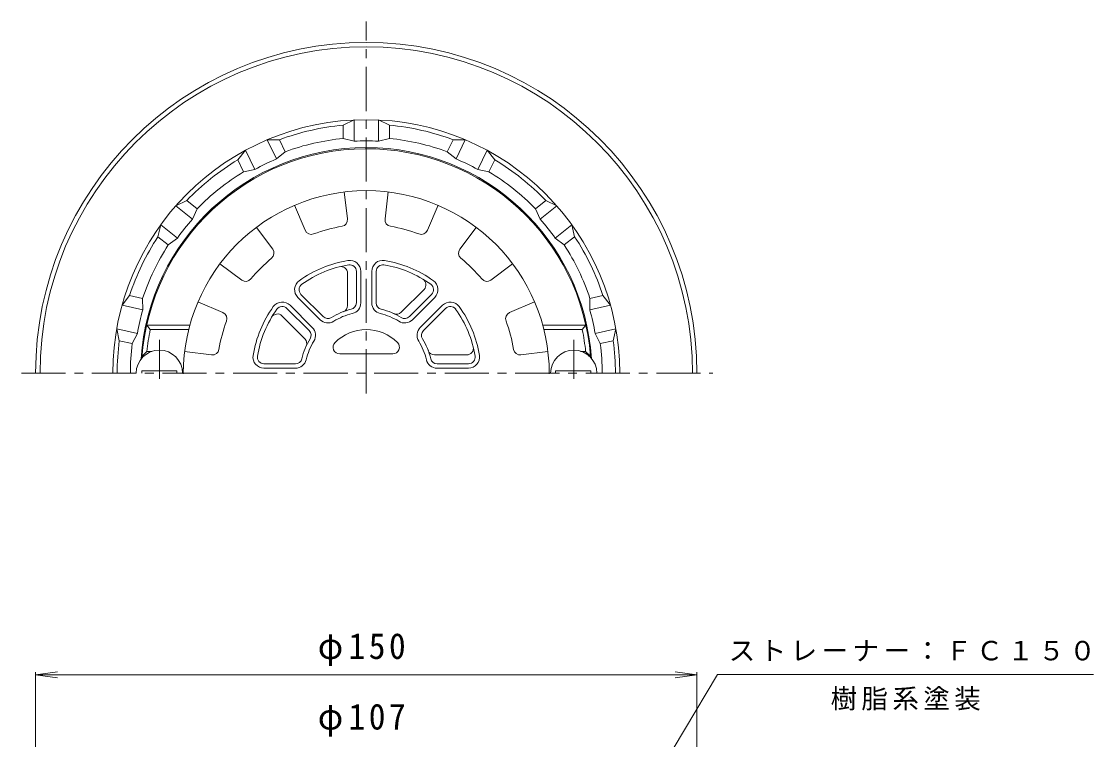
# Model space of a CAD drawing. Units: millimetres, scale not verified. Extents: x -181 to 148, y -231 to 244.
# Drawn here: x -108.3 to 134.8, y 80.9 to 243.7 of the extents above; entities that cross this region are included whole.
import ezdxf

# ---------------------------------------------------------------- set-up
doc = ezdxf.new("R2010")
doc.units = ezdxf.units.MM
doc.header["$LTSCALE"] = 2
doc.linetypes.add('CHAIN1', pattern=[8, 5, -1, 1, -1])
for name, color, linetype, lineweight in [('0-0_通り芯', 3, 'Continuous', 9), ('0-2_仕上', 6, 'Continuous', 9), ('0-4_その他', 7, 'Continuous', 9), ('0-5_寸法', 7, 'Continuous', 9)]:
    doc.layers.add(name, color=color, linetype=linetype, lineweight=lineweight)
doc.styles.add('ＭＳ ゴシック', font='')
doc.styles.get('ＭＳ ゴシック').set_extended_font_data('MS Gothic')

msp = doc.modelspace()

# ---------------------------------------------------------------- linework, layer by layer
at = {"layer": '0-0_通り芯', "linetype": 'CHAIN1'}
for p, q in [((-30.126, 159.361), (-30.126, 243.672)), ((-108.336, 163.907), (48.466, 163.907))]:
    msp.add_line(p, q, dxfattribs=at)
at = {"layer": '0-0_通り芯'}
for p, q in [((-35.376, 220.162), (-32.876, 221.341)), ((-32.876, 216.524), (-32.876, 221.341)), ((-24.876, 220.162), (-27.376, 221.341)), ((-27.376, 216.524), (-27.376, 221.341)), ((-35.376, 217.148), (-35.376, 220.162)), ((-24.876, 217.148), (-24.876, 220.162)), ((-49.804, 216.869), (-52.568, 216.846)), ((-50.478, 212.507), (-52.568, 216.846)), ((-48.497, 214.154), (-49.804, 216.869)), ((-35.376, 217.148), (-32.876, 216.524)), ((-24.876, 217.148), (-27.376, 216.524)), ((-11.755, 214.154), (-10.448, 216.869)), ((-10.448, 216.869), (-7.684, 216.846)), ((-9.774, 212.507), (-7.684, 216.846)), ((-59.265, 212.313), (-57.523, 214.46)), ((-55.434, 210.12), (-57.523, 214.46)), ((-48.497, 214.154), (-50.478, 212.507)), ((-11.755, 214.154), (-9.774, 212.507)), ((-4.818, 210.12), (-2.729, 214.46)), ((-0.988, 212.313), (-2.729, 214.46)), ((-57.957, 209.598), (-59.265, 212.313)), ((-2.295, 209.598), (-0.988, 212.313)), ((-57.957, 209.598), (-55.434, 210.12)), ((-2.295, 209.598), (-4.818, 210.12)), ((-70.835, 203.086), (-73.315, 201.866)), ((-69.55, 198.863), (-73.315, 201.866)), ((-68.479, 201.207), (-70.835, 203.086)), ((8.227, 201.207), (10.583, 203.086)), ((9.298, 198.863), (13.063, 201.866)), ((10.583, 203.086), (13.063, 201.866)), ((-68.479, 201.207), (-69.55, 198.863)), ((8.227, 201.207), (9.298, 198.863)), ((-77.382, 194.877), (-76.744, 197.566)), ((-72.979, 194.563), (-76.744, 197.566)), ((12.727, 194.563), (16.492, 197.566)), ((17.13, 194.877), (16.492, 197.566)), ((-75.025, 192.998), (-77.382, 194.877)), ((-75.025, 192.998), (-72.979, 194.563)), ((14.773, 192.998), (12.727, 194.563)), ((14.773, 192.998), (17.13, 194.877)), ((-83.803, 181.543), (-85.508, 179.368)), ((-80.865, 180.872), (-83.803, 181.543)), ((-80.865, 180.872), (-80.813, 178.296)), ((20.613, 180.872), (20.561, 178.296)), ((20.613, 180.872), (23.551, 181.543)), ((23.551, 181.543), (25.256, 179.368)), ((-80.813, 178.296), (-85.508, 179.368)), ((20.561, 178.296), (25.256, 179.368)), ((21.785, 172.934), (26.48, 174.006)), ((22.949, 170.636), (21.785, 172.934)), ((25.887, 171.306), (26.48, 174.006)), ((22.949, 170.636), (25.887, 171.306))]:
    msp.add_line(p, q, dxfattribs=at)
for points in [[(-83.201, 170.636), (-86.139, 171.306), (-86.732, 174.006)], [(-83.201, 170.636), (-82.037, 172.934), (-86.732, 174.006)]]:
    msp.add_lwpolyline(points, dxfattribs=at)
for radius, start, end in [(75, 0, 180), (74, 0, 180), (57.5, 0, 180), (56.5, 95.33163, 110.38268), (56.5, 69.61734, 84.66838), (53.5, 95.63155, 110.08276), (52.69, 87.00826, 92.99176), (53.5, 69.91725, 84.36847), (51.174, 3.72131, 176.27876), (56.5, 121.04591, 136.09695), (52.69, 112.72255, 118.70604), (52.69, 61.29398, 67.27747), (56.5, 43.90306, 58.9541), (53.5, 121.34583, 135.79704), (53.5, 44.20297, 58.65419), (52.69, 138.43683, 144.42032), (52.69, 35.5797, 41.56319), (56.5, 146.76019, 161.81123), (56.5, 18.18878, 33.23982), (53.5, 147.0601, 161.51132), (53.5, 18.48869, 32.93991), (52.69, 164.15111, 170.13461), (52.69, 9.8654, 15.84891), (56.5, 172.47449, 180), (53.5, 172.7744, 180), (53.5, 0, 7.22562), (56.5, 0, 7.52553)]:
    msp.add_arc((-30.126, 163.907), radius, start, end, dxfattribs=at)
at = {"layer": '0-2_仕上'}
for p, q in [((-35.126, 205.017), (-34.383, 198.893)), ((-25.126, 205.017), (-25.869, 198.893)), ((-46.395, 201.997), (-43.977, 196.323)), ((-13.857, 201.997), (-16.275, 196.323)), ((-55.055, 196.997), (-51.35, 192.066)), ((-5.197, 196.997), (-8.902, 192.066)), ((-63.304, 188.748), (-58.373, 185.043)), ((3.052, 188.748), (-1.879, 185.043)), ((-34.376, 179.285), (-34.376, 186.605)), ((-32.376, 179.887), (-32.376, 187.018)), ((-31.376, 179.887), (-31.376, 187.018)), ((-28.876, 187.018), (-28.876, 179.887)), ((-27.876, 187.018), (-27.876, 179.887)), ((-22.195, 177.76), (-17.019, 182.936)), ((-68.304, 180.088), (-62.63, 177.67)), ((-45.646, 181.107), (-40.604, 176.065)), ((-44.939, 181.814), (-39.897, 176.772)), ((-20.355, 176.772), (-15.313, 181.814)), ((-19.648, 176.065), (-14.606, 181.107)), ((8.052, 180.088), (2.378, 177.67)), ((-43.079, 173.59), (-48.121, 178.632)), ((-42.372, 174.297), (-47.414, 179.339)), ((-12.838, 179.339), (-17.88, 174.297)), ((-12.131, 178.632), (-17.173, 173.59)), ((-44.067, 171.75), (-49.243, 176.926)), ((-79.116, 173.819), (-79.926, 174.819)), ((-70.142, 174.819), (-79.926, 174.819)), ((-70.403, 173.819), (-79.116, 173.819)), ((9.889, 174.819), (19.674, 174.819)), ((10.151, 173.819), (18.864, 173.819)), ((18.864, 173.819), (19.674, 174.819)), ((-79.875, 168.819), (-80.969, 167.819)), ((-80.526, 167.819), (-80.969, 167.819)), ((-78.727, 168.819), (-79.875, 168.819)), ((-71.324, 168.819), (-65.2, 168.076)), ((-36.147, 168.319), (-24.105, 168.319)), ((-14.66, 168.069), (-7.34, 168.069)), ((11.072, 168.819), (4.948, 168.076)), ((18.475, 168.819), (19.623, 168.819)), ((19.623, 168.819), (20.717, 167.819)), ((20.274, 167.819), (20.717, 167.819)), ((-53.325, 166.069), (-46.194, 166.069)), ((-14.058, 166.069), (-6.927, 166.069)), ((-81.06, 163.907), (-81.06, 164.507)), ((-73.06, 164.507), (-81.06, 164.507)), ((-73.06, 163.907), (-73.06, 164.507)), ((-53.325, 165.069), (-46.194, 165.069)), ((-14.058, 165.069), (-6.927, 165.069)), ((12.808, 164.507), (20.808, 164.507)), ((12.808, 163.907), (12.808, 164.507)), ((20.808, 163.907), (20.808, 164.507))]:
    msp.add_line(p, q, dxfattribs=at)
at = {"layer": '0-2_仕上', "linetype": 'CHAIN1'}
for p, q in [((-77.06, 162.632), (-77.06, 171.514)), ((16.94, 162.632), (16.94, 171.514))]:
    msp.add_line(p, q, dxfattribs=at)
at = {"layer": '0-2_仕上'}
for centre, radius, start, end in [((-30.126, 163.819), 51, 4.49843, 176.01982), ((-30.126, 163.819), 41.5, 0, 180), ((-30.126, 163.819), 33.864, 99.351, 110.64906), ((-35.872, 198.713), 1.5, 279.35037, 6.92006), ((-24.38, 198.713), 1.5, 173.0799, 260.64877), ((-30.126, 163.819), 33.864, 69.351, 80.64906), ((-42.597, 196.911), 1.5, 203.0799, 290.64877), ((-17.655, 196.911), 1.5, 249.35037, 336.92006), ((-30.126, 163.819), 33.864, 129.351, 140.64906), ((-52.549, 191.165), 1.5, 309.35037, 36.92006), ((-7.703, 191.165), 1.5, 143.0799, 230.64877), ((-30.126, 163.819), 33.864, 39.351, 50.64906), ((-30.126, 163.819), 26, 99.18217, 125.81783), ((-30.126, 163.819), 25, 99.1821, 125.81778), ((-35.876, 186.605), 1.5, 0.00067, 104.16316), ((-33.876, 187.018), 2.5, 359.9996, 99.18176), ((-33.876, 187.018), 1.5, 359.99933, 99.18193), ((-26.376, 187.018), 2.5, 80.81812, 180), ((-26.376, 187.018), 1.5, 80.81737, 180), ((-30.126, 163.819), 25, 54.1821, 80.81778), ((-30.126, 163.819), 26, 54.18217, 80.81783), ((-57.472, 186.242), 1.5, 233.0799, 320.64877), ((-43.878, 182.875), 2.5, 125.81812, 225), ((-18.08, 183.997), 1.5, 315.00067, 59.16316), ((-16.374, 182.875), 2.5, 314.9996, 54.18176), ((-2.78, 186.242), 1.5, 219.35037, 306.92006), ((-43.878, 182.875), 1.5, 125.81737, 225), ((-16.374, 182.875), 1.5, 314.99933, 54.18193), ((-49.182, 177.571), 2.5, 44.9996, 144.18176), ((-11.07, 177.571), 2.5, 35.81812, 135), ((-63.218, 176.29), 1.5, 339.35037, 66.92006), ((-30.126, 163.819), 26, 144.18217, 170.81783), ((-30.126, 163.819), 25, 144.1821, 170.81778), ((-49.182, 177.571), 1.5, 44.99933, 144.18193), ((-30.126, 163.819), 15, 103.13644, 121.86348), ((-35.876, 179.285), 1.5, 290.39491, 0), ((-33.876, 179.887), 1.5, 283.13628, 359.99933), ((-33.876, 179.887), 2.5, 283.13631, 359.9996), ((-26.376, 179.887), 2.5, 180, 256.86371), ((-26.376, 179.887), 1.5, 180, 256.86307), ((-30.126, 163.819), 15, 58.13644, 76.86348), ((-23.256, 178.821), 1.5, 245.39491, 315), ((-11.07, 177.571), 1.5, 35.81737, 135), ((-30.126, 163.819), 25, 9.1821, 35.81778), ((-30.126, 163.819), 26, 9.18217, 35.81783), ((2.966, 176.29), 1.5, 113.0799, 200.64877), ((-30.126, 163.819), 33.864, 159.351, 170.64906), ((-50.304, 175.865), 1.5, 45.00067, 149.16316), ((-38.836, 177.833), 2.5, 225, 301.86371), ((-38.836, 177.833), 1.5, 225, 301.86307), ((-30.126, 163.819), 14, 103.13663, 121.8634), ((-30.126, 163.819), 14, 58.13663, 76.8634), ((-21.416, 177.833), 2.5, 238.13631, 314.9996), ((-21.416, 177.833), 1.5, 238.13628, 314.99933), ((-30.126, 163.819), 33.864, 9.351, 20.64906), ((-30.126, 163.819), 50, 168.46306, 174.2608), ((-44.14, 172.529), 1.5, 328.13628, 44.99933), ((-44.14, 172.529), 2.5, 328.13631, 44.9996), ((-30.126, 163.819), 10, 44.90076, 135.09924), ((-16.112, 172.529), 2.5, 135, 211.86371), ((-16.112, 172.529), 1.5, 135, 211.86307), ((-30.126, 163.819), 50, 5.7392, 11.53694), ((-30.126, 163.819), 15, 148.13644, 166.86348), ((-45.128, 170.689), 1.5, 335.39491, 45), ((-30.126, 163.819), 14, 148.13663, 166.8634), ((-36.147, 169.819), 1.5, 135.09891, 270), ((-24.105, 169.819), 1.5, 270, 44.90109), ((-30.126, 163.819), 14, 13.13663, 31.8634), ((-30.126, 163.819), 15, 13.13644, 31.86348), ((-77.06, 163.907), 5.25, 0, 180), ((-65.02, 169.565), 1.5, 263.0799, 350.64877), ((-53.325, 167.569), 2.5, 170.81812, 270), ((-53.325, 167.569), 1.5, 170.81737, 270), ((-14.66, 169.569), 1.5, 200.39491, 270), ((-7.34, 169.569), 1.5, 270.00067, 14.16316), ((-6.927, 167.569), 2.5, 269.9996, 9.18176), ((-6.927, 167.569), 1.5, 269.99933, 9.18193), ((4.768, 169.565), 1.5, 189.35037, 276.92006), ((16.94, 163.907), 5.25, 0, 180), ((-46.194, 167.569), 1.5, 270, 346.86307), ((-46.194, 167.569), 2.5, 270, 346.86371), ((-14.058, 167.569), 2.5, 193.13631, 269.9996), ((-14.058, 167.569), 1.5, 193.13628, 269.99933)]:
    msp.add_arc(centre, radius, start, end, dxfattribs=at)
at = {"layer": '0-4_その他'}
for p, q in [((-105.126, 95.566), (-100.169, 96.219)), ((-105.126, -0.283), (-105.126, 96.166)), ((-105.126, 95.566), (44.874, 95.566)), ((-105.126, 95.566), (-100.169, 94.914)), ((44.874, 95.566), (39.917, 96.219)), ((44.874, 95.566), (39.917, 94.914)), ((44.874, -0.283), (44.874, 96.166))]:
    msp.add_line(p, q, dxfattribs=at)
at = {"layer": '0-5_寸法'}
msp.add_lwpolyline([(4.631, 20.383), (49.503, 95.651), (134.82, 95.651)], dxfattribs=at)

# ---------------------------------------------------------------- texts
at = {"layer": '0-4_その他', "color": 2, "char_height": 5.865, "attachment_point": 7, "style": 'ＭＳ ゴシック'}
for s, insert in [('\\T1.21;\\W0.95;φ150', (-41.126, 97.566)), ('\\T1.21;\\W0.95;φ107', (-41.126, 81.566))]:
    msp.add_mtext(s, dxfattribs=dict(at, insert=insert))
at = {"layer": '0-5_寸法', "char_height": 4.399, "attachment_point": 7, "style": 'ＭＳ ゴシック'}
for s, insert in [('\\T1.17;ストレーナー：ＦＣ１５０', (52.084, 98.617)), ('\\T1.17;樹脂系塗装', (75.162, 87.464))]:
    msp.add_mtext(s, dxfattribs=dict(at, insert=insert))

doc.saveas('drawing.dxf')
